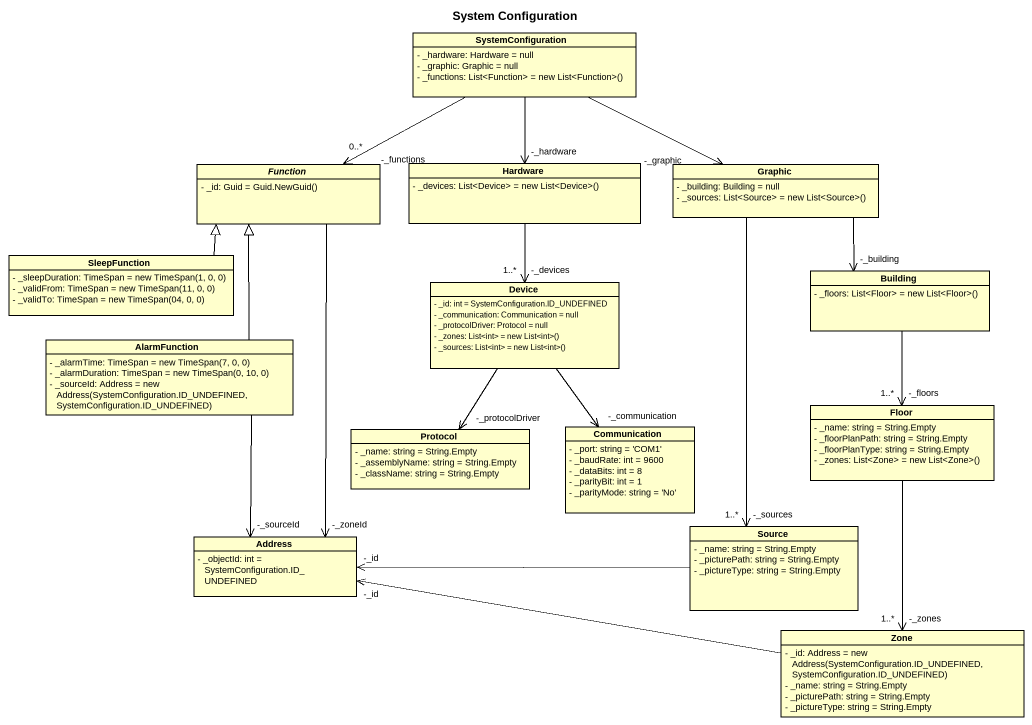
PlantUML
@startuml
title System Configuration
hide circle
hide empty members
skinparam classAttributeIconSize 0
class SystemConfiguration {
  - _hardware: Hardware = null
  - _graphic: Graphic = null
  {field} - _functions: List<Function> = new List<Function>()
}
abstract class Function {
  {field} - _id: Guid = Guid.NewGuid()
}
class Hardware {
  {field} - _devices: List<Device> = new List<Device>()
}
class Graphic {
  - _building: Building = null
  {field} - _sources: List<Source> = new List<Source>()
}
class SleepFunction {
  {field} - _sleepDuration: TimeSpan = new TimeSpan(1, 0, 0)
  {field} - _validFrom: TimeSpan = new TimeSpan(11, 0, 0)
  {field} - _validTo: TimeSpan = new TimeSpan(04, 0, 0)
}
class Device {
  - _id: int = SystemConfiguration.ID_UNDEFINED
  - _communication: Communication = null
  - _protocolDriver: Protocol = null
  {field} - _zones: List<int> = new List<int>()
  {field} - _sources: List<int> = new List<int>()
}
class Building {
  {field} - _floors: List<Floor> = new List<Floor>()
}
class AlarmFunction {
  {field} - _alarmTime: TimeSpan = new TimeSpan(7, 0, 0)
  {field} - _alarmDuration: TimeSpan = new TimeSpan(0, 10, 0)
  {field} - _sourceId: Address = new Address(SystemConfiguration.ID_UNDEFINED, SystemConfiguration.ID_UNDEFINED)
}
class Floor {
  - _name: string = String.Empty
  - _floorPlanPath: string = String.Empty
  - _floorPlanType: string = String.Empty
  {field} - _zones: List<Zone> = new List<Zone>()
}
class "Protocol" as Protocol_ {
  - _name: string = String.Empty
  - _assemblyName: string = String.Empty
  - _className: string = String.Empty
}
class Communication {
  - _port: string = 'COM1'
  - _baudRate: int = 9600
  - _dataBits: int = 8
  - _parityBit: int = 1
  - _parityMode: string = 'No'
}
class Source {
  - _name: string = String.Empty
  - _picturePath: string = String.Empty
  - _pictureType: string = String.Empty
}
class Address {
  - _objectId: int = SystemConfiguration.ID_UNDEFINED
}
class Zone {
  {field} - _id: Address = new Address(SystemConfiguration.ID_UNDEFINED, SystemConfiguration.ID_UNDEFINED)
  - _name: string = String.Empty
  - _picturePath: string = String.Empty
  - _pictureType: string = String.Empty
}
SystemConfiguration -left-> "-_functions\n0..*" Function
SystemConfiguration --> "-_hardware" Hardware
SystemConfiguration -right-> "-_graphic" Graphic
Function --> "-_zoneId" Address
Hardware --> "-_devices\n1..*" Device
Graphic --> "-_building" Building
Graphic --> "-_sources\n1..*" Source
SleepFunction -right-|> Function
Device --> "-_protocolDriver" Protocol_
Device --> "-_communication" Communication
Building --> "-_floors\n1..*" Floor
AlarmFunction -up-|> Function
AlarmFunction --> "-_sourceId" Address
Floor --> "-_zones\n1..*" Zone
Source -left-> "-_id" Address
Zone -left-> "-_id" Address
@enduml
